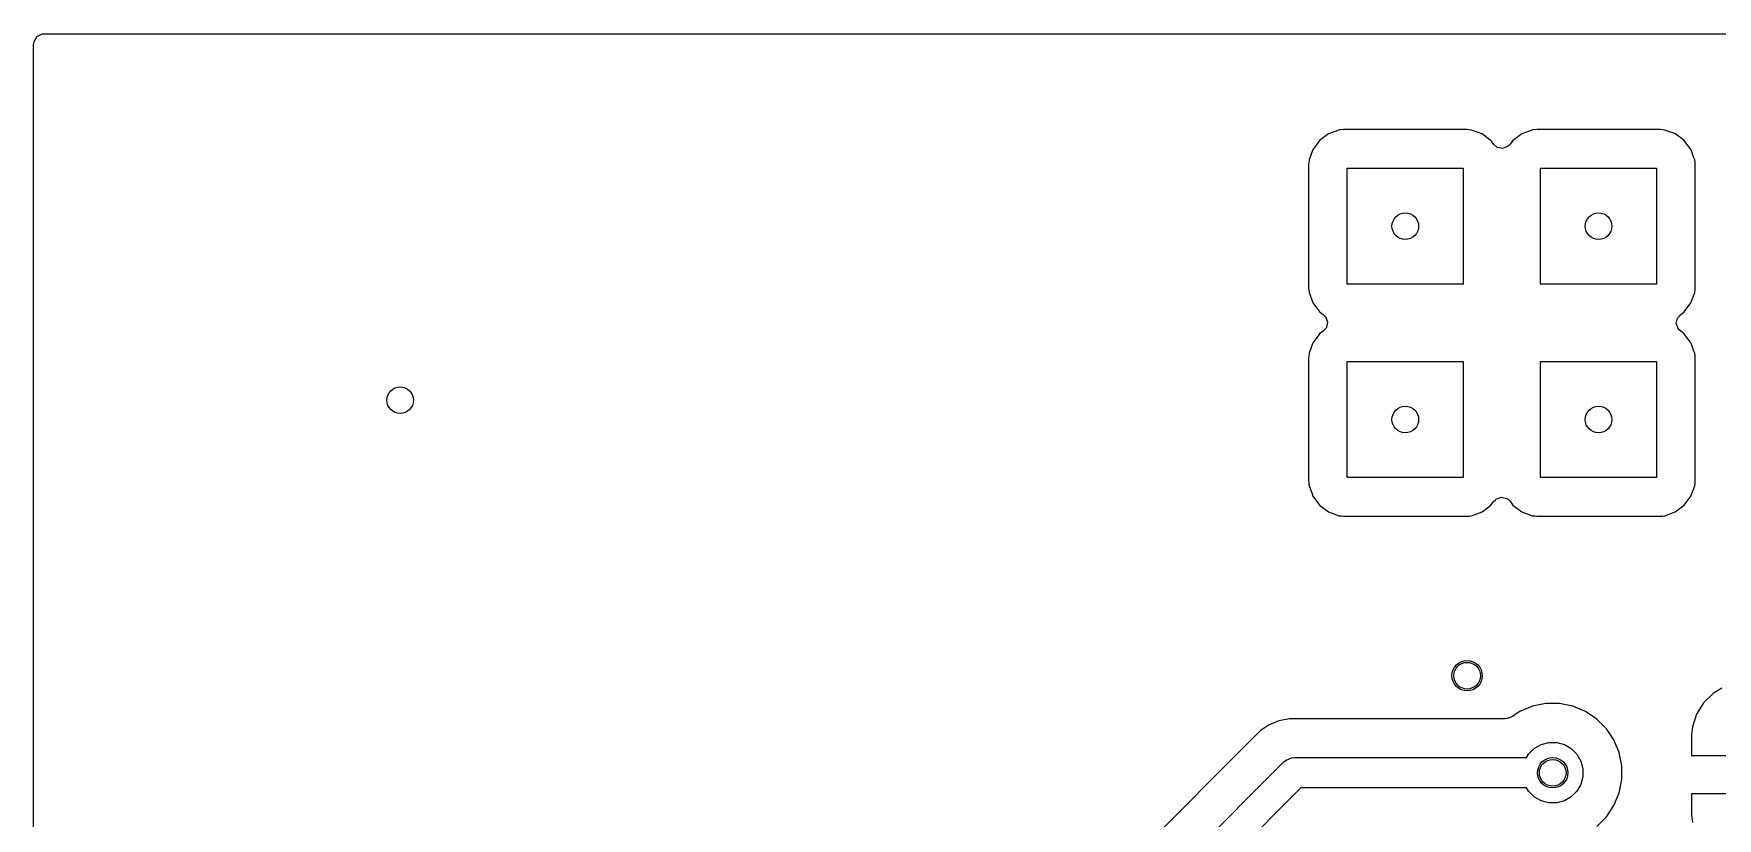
# Model space of a CAD drawing. Header units: inches. Extents: x -2.18 to 1.8, y 0.44 to 2.81.
# Drawn here: x -2.18 to -1.309, y 2.409 to 2.815 of the extents above; entities that cross this region are included whole.
import ezdxf

# ---------------------------------------------------------------- set-up
doc = ezdxf.new("R2010")
doc.units = ezdxf.units.IN
doc.header["$MEASUREMENT"] = 0
doc.layers.add('BLACK', color=250, linetype='CONTINUOUS')

msp = doc.modelspace()

# ---------------------------------------------------------------- linework, layer by layer
at = {"layer": 'BLACK', "linetype": 'CONTINUOUS'}
for p, q in [((-2.17768, 2.81333), (-2.17551, 2.81441)), ((-2.17551, 2.81441), (-2.17522, 2.81448)), ((-2.17522, 2.81448), (-2.17418, 2.81459)), ((-2.17418, 2.81459), (1.794, 2.81459)), ((-2.17959, 2.809), (-2.17939, 2.81038)), ((-2.17959, 2.74692), (-2.17959, 2.809)), ((-2.17939, 2.81038), (-2.17922, 2.81097)), ((-2.17922, 2.81097), (-2.17773, 2.81328)), ((-2.17773, 2.81328), (-2.17768, 2.81333)), ((-1.50969, 2.76275), (-1.5143, 2.7593)), ((-1.5043, 2.76476), (-1.50969, 2.76275)), ((-1.50969, 2.76275), (-1.50969, 2.76275)), ((-1.50969, 2.76275), (-1.50969, 2.76275)), ((-1.50419, 2.76478), (-1.5043, 2.76476)), ((-1.50404, 2.76479), (-1.50419, 2.76478)), ((-1.50192, 2.76502), (-1.50404, 2.76479)), ((-1.50191, 2.76502), (-1.50192, 2.76502)), ((-1.50192, 2.76502), (-1.50192, 2.76502)), ((-1.43809, 2.76502), (-1.50191, 2.76502)), ((-1.43808, 2.76502), (-1.43809, 2.76502)), ((-1.4357, 2.76476), (-1.43808, 2.76502)), ((-1.43808, 2.76502), (-1.43808, 2.76502)), ((-1.43031, 2.76275), (-1.4357, 2.76476)), ((-1.4357, 2.76476), (-1.4357, 2.76476)), ((-1.42605, 2.75956), (-1.43031, 2.76275)), ((-1.43031, 2.76275), (-1.43031, 2.76275)), ((-1.40969, 2.76275), (-1.41245, 2.76069)), ((-1.4043, 2.76476), (-1.40969, 2.76275)), ((-1.40969, 2.76275), (-1.40969, 2.76275)), ((-1.40419, 2.76478), (-1.4043, 2.76476)), ((-1.40404, 2.76479), (-1.40419, 2.76478)), ((-1.40192, 2.76502), (-1.40404, 2.76479)), ((-1.40191, 2.76502), (-1.40192, 2.76502)), ((-1.40192, 2.76502), (-1.40192, 2.76502)), ((-1.33809, 2.76502), (-1.40191, 2.76502)), ((-1.33808, 2.76502), (-1.33809, 2.76502)), ((-1.3357, 2.76476), (-1.33808, 2.76502)), ((-1.33808, 2.76502), (-1.33808, 2.76502)), ((-1.33327, 2.76386), (-1.3357, 2.76476)), ((-1.3357, 2.76476), (-1.3357, 2.76476)), ((-1.3357, 2.76476), (-1.3357, 2.76476)), ((-1.33111, 2.76305), (-1.33327, 2.76386)), ((-1.33031, 2.76275), (-1.33111, 2.76305)), ((-1.328, 2.76103), (-1.33031, 2.76275)), ((-1.51775, 2.75469), (-1.51976, 2.7493)), ((-1.51693, 2.75579), (-1.51775, 2.75469)), ((-1.5143, 2.7593), (-1.51693, 2.75579)), ((-1.42591, 2.75948), (-1.42605, 2.75956)), ((-1.4258, 2.75939), (-1.42591, 2.75948)), ((-1.42561, 2.75924), (-1.4258, 2.75939)), ((-1.42544, 2.75895), (-1.42561, 2.75924)), ((-1.42419, 2.75729), (-1.42544, 2.75895)), ((-1.42263, 2.75593), (-1.42419, 2.75729)), ((-1.42236, 2.75579), (-1.42263, 2.75593)), ((-1.41967, 2.7552), (-1.42236, 2.75579)), ((-1.41709, 2.75616), (-1.41967, 2.7552)), ((-1.41665, 2.75649), (-1.41709, 2.75616)), ((-1.41567, 2.75747), (-1.41665, 2.75649)), ((-1.4143, 2.7593), (-1.41567, 2.75747)), ((-1.41245, 2.76069), (-1.4143, 2.7593)), ((-1.4143, 2.7593), (-1.4143, 2.7593)), ((-1.4143, 2.7593), (-1.4143, 2.7593)), ((-1.3257, 2.7593), (-1.328, 2.76103)), ((-1.32225, 2.75469), (-1.3257, 2.7593)), ((-1.32196, 2.75392), (-1.32225, 2.75469)), ((-1.32065, 2.75042), (-1.32196, 2.75392)), ((-2.17959, 2.30977), (-2.17959, 2.74692)), ((-1.51979, 2.74906), (-1.52002, 2.74692)), ((-1.52002, 2.74692), (-1.52002, 2.7468)), ((-1.52002, 2.7468), (-1.52002, 2.68308)), ((-1.51978, 2.74919), (-1.51979, 2.74908)), ((-1.51979, 2.74908), (-1.51979, 2.74907)), ((-1.51979, 2.74907), (-1.51979, 2.74906)), ((-1.51976, 2.7493), (-1.51978, 2.74919)), ((-1.5, 2.685), (-1.5, 2.745)), ((-1.5, 2.745), (-1.44, 2.745)), ((-1.44, 2.745), (-1.44, 2.685)), ((-1.4, 2.685), (-1.4, 2.745)), ((-1.4, 2.745), (-1.34, 2.745)), ((-1.34, 2.745), (-1.34, 2.685)), ((-1.32024, 2.7493), (-1.32065, 2.75042)), ((-1.32011, 2.74815), (-1.32024, 2.7493)), ((-1.31998, 2.74692), (-1.32011, 2.74815)), ((-1.31998, 2.74691), (-1.31998, 2.74692)), ((-1.31998, 2.68309), (-1.31998, 2.74691)), ((-1.52002, 2.68308), (-1.51979, 2.68096)), ((-1.44, 2.685), (-1.5, 2.685)), ((-1.34, 2.685), (-1.4, 2.685)), ((-1.32009, 2.68202), (-1.31998, 2.68308)), ((-1.31998, 2.68308), (-1.31998, 2.68309)), ((-1.51979, 2.68096), (-1.51978, 2.68081)), ((-1.51978, 2.68081), (-1.51976, 2.6807)), ((-1.51976, 2.6807), (-1.51836, 2.67693)), ((-1.51836, 2.67693), (-1.51775, 2.67531)), ((-1.51775, 2.67531), (-1.51775, 2.67531)), ((-1.51775, 2.67531), (-1.51456, 2.67105)), ((-1.3257, 2.6707), (-1.32225, 2.67531)), ((-1.32225, 2.67531), (-1.32024, 2.6807)), ((-1.32024, 2.6807), (-1.32009, 2.68202)), ((-1.51456, 2.67105), (-1.51448, 2.67091)), ((-1.51448, 2.67091), (-1.51439, 2.6708)), ((-1.51439, 2.6708), (-1.51424, 2.67061)), ((-1.51424, 2.67061), (-1.51395, 2.67044)), ((-1.51395, 2.67044), (-1.51247, 2.66933)), ((-1.51247, 2.66933), (-1.51149, 2.66835)), ((-1.51149, 2.66835), (-1.51146, 2.6683)), ((-1.51146, 2.6683), (-1.51116, 2.66791)), ((-1.51116, 2.66791), (-1.5102, 2.66533)), ((-1.5102, 2.66533), (-1.51079, 2.66264)), ((-1.3298, 2.66467), (-1.32921, 2.66736)), ((-1.32921, 2.66736), (-1.32907, 2.66762)), ((-1.32907, 2.66762), (-1.32771, 2.66919)), ((-1.32771, 2.66919), (-1.3257, 2.6707)), ((-1.51508, 2.65826), (-1.51775, 2.65469)), ((-1.5143, 2.6593), (-1.51508, 2.65826)), ((-1.51229, 2.66081), (-1.5143, 2.6593)), ((-1.5143, 2.6593), (-1.5143, 2.6593)), ((-1.5143, 2.6593), (-1.5143, 2.6593)), ((-1.51093, 2.66237), (-1.51229, 2.66081)), ((-1.51079, 2.66264), (-1.51093, 2.66237)), ((-1.51079, 2.66264), (-1.51079, 2.66264)), ((-1.32884, 2.66209), (-1.3298, 2.66467)), ((-1.32851, 2.66165), (-1.32884, 2.66209)), ((-1.32753, 2.66067), (-1.32851, 2.66165)), ((-1.3257, 2.6593), (-1.32753, 2.66067)), ((-1.32225, 2.65469), (-1.3257, 2.6593)), ((-1.3257, 2.6593), (-1.3257, 2.6593)), ((-1.3257, 2.6593), (-1.3257, 2.6593)), ((-1.51979, 2.64904), (-1.52002, 2.64692)), ((-1.51978, 2.64919), (-1.51979, 2.64904)), ((-1.51976, 2.6493), (-1.51978, 2.64919)), ((-1.51775, 2.65469), (-1.51976, 2.6493)), ((-1.51775, 2.65469), (-1.51775, 2.65469)), ((-1.32196, 2.65392), (-1.32225, 2.65469)), ((-1.32065, 2.65042), (-1.32196, 2.65392)), ((-1.32024, 2.6493), (-1.32065, 2.65042)), ((-1.32011, 2.64815), (-1.32024, 2.6493)), ((-1.31998, 2.64692), (-1.32011, 2.64815)), ((-1.52002, 2.64692), (-1.52002, 2.58308)), ((-1.5, 2.585), (-1.5, 2.645)), ((-1.5, 2.645), (-1.44, 2.645)), ((-1.44, 2.645), (-1.44, 2.585)), ((-1.4, 2.585), (-1.4, 2.645)), ((-1.4, 2.645), (-1.34, 2.645)), ((-1.34, 2.645), (-1.34, 2.585)), ((-1.31998, 2.64691), (-1.31998, 2.64692)), ((-1.31998, 2.58309), (-1.31998, 2.64691)), ((-1.52002, 2.58308), (-1.51995, 2.58242)), ((-1.51995, 2.58242), (-1.51982, 2.58125)), ((-1.51982, 2.58125), (-1.51979, 2.58096)), ((-1.51979, 2.58096), (-1.51978, 2.58081)), ((-1.51978, 2.58081), (-1.51976, 2.5807)), ((-1.51976, 2.5807), (-1.5189, 2.57838)), ((-1.5189, 2.57838), (-1.51821, 2.57655)), ((-1.44, 2.585), (-1.5, 2.585)), ((-1.34, 2.585), (-1.4, 2.585)), ((-1.32225, 2.57531), (-1.32024, 2.5807)), ((-1.32024, 2.5807), (-1.32007, 2.58222)), ((-1.32007, 2.58222), (-1.31998, 2.58308)), ((-1.31998, 2.58308), (-1.31998, 2.58309)), ((-1.51821, 2.57655), (-1.51775, 2.57531)), ((-1.51775, 2.57531), (-1.5143, 2.5707)), ((-1.5143, 2.5707), (-1.50969, 2.56725)), ((-1.43031, 2.56725), (-1.4257, 2.5707)), ((-1.4257, 2.5707), (-1.42433, 2.57253)), ((-1.42433, 2.57253), (-1.42335, 2.57351)), ((-1.42335, 2.57351), (-1.42291, 2.57384)), ((-1.42291, 2.57384), (-1.42033, 2.5748)), ((-1.42033, 2.5748), (-1.41764, 2.57421)), ((-1.41764, 2.57421), (-1.41738, 2.57407)), ((-1.41738, 2.57407), (-1.41581, 2.57271)), ((-1.41581, 2.57271), (-1.4143, 2.5707)), ((-1.4143, 2.5707), (-1.4143, 2.5707)), ((-1.4143, 2.5707), (-1.4143, 2.5707)), ((-1.4143, 2.5707), (-1.40969, 2.56725)), ((-1.33031, 2.56725), (-1.3257, 2.5707)), ((-1.3257, 2.5707), (-1.32225, 2.57531)), ((-1.50969, 2.56725), (-1.50969, 2.56725)), ((-1.50969, 2.56725), (-1.5043, 2.56524)), ((-1.5043, 2.56524), (-1.5043, 2.56524)), ((-1.5043, 2.56524), (-1.50323, 2.56512)), ((-1.50323, 2.56512), (-1.50323, 2.56512)), ((-1.50323, 2.56512), (-1.50306, 2.5651)), ((-1.50306, 2.5651), (-1.50192, 2.56498)), ((-1.50192, 2.56498), (-1.50192, 2.56498)), ((-1.50192, 2.56498), (-1.50192, 2.56498)), ((-1.50192, 2.56498), (-1.50191, 2.56498)), ((-1.50191, 2.56498), (-1.43809, 2.56498)), ((-1.43809, 2.56498), (-1.43809, 2.56498)), ((-1.43809, 2.56498), (-1.43808, 2.56498)), ((-1.43808, 2.56498), (-1.43745, 2.56505)), ((-1.43808, 2.56498), (-1.43808, 2.56498)), ((-1.43808, 2.56498), (-1.43808, 2.56498)), ((-1.43745, 2.56505), (-1.43702, 2.56509)), ((-1.43702, 2.56509), (-1.4357, 2.56524)), ((-1.43702, 2.56509), (-1.43702, 2.56509)), ((-1.43702, 2.56509), (-1.43702, 2.56509)), ((-1.4357, 2.56524), (-1.43031, 2.56725)), ((-1.40969, 2.56725), (-1.40969, 2.56725)), ((-1.40969, 2.56725), (-1.4043, 2.56524)), ((-1.4043, 2.56524), (-1.4043, 2.56524)), ((-1.4043, 2.56524), (-1.40323, 2.56512)), ((-1.40323, 2.56512), (-1.40323, 2.56512)), ((-1.40323, 2.56512), (-1.40306, 2.5651)), ((-1.40306, 2.5651), (-1.40192, 2.56498)), ((-1.40192, 2.56498), (-1.40192, 2.56498)), ((-1.40192, 2.56498), (-1.40192, 2.56498)), ((-1.40192, 2.56498), (-1.40191, 2.56498)), ((-1.40191, 2.56498), (-1.33809, 2.56498)), ((-1.33809, 2.56498), (-1.33809, 2.56498)), ((-1.33809, 2.56498), (-1.33808, 2.56498)), ((-1.33808, 2.56498), (-1.33745, 2.56505)), ((-1.33808, 2.56498), (-1.33808, 2.56498)), ((-1.33808, 2.56498), (-1.33808, 2.56498)), ((-1.33745, 2.56505), (-1.33702, 2.56509)), ((-1.33702, 2.56509), (-1.3357, 2.56524)), ((-1.33702, 2.56509), (-1.33702, 2.56509)), ((-1.33702, 2.56509), (-1.33702, 2.56509)), ((-1.3357, 2.56524), (-1.33031, 2.56725)), ((-1.30626, 2.47612), (-1.3108, 2.47332)), ((-1.40417, 2.46668), (-1.41068, 2.46398)), ((-1.39726, 2.46805), (-1.40417, 2.46668)), ((-1.40417, 2.46668), (-1.40417, 2.46668)), ((-1.39022, 2.46805), (-1.39726, 2.46805)), ((-1.39726, 2.46805), (-1.39726, 2.46805)), ((-1.39726, 2.46805), (-1.39726, 2.46805)), ((-1.38331, 2.46668), (-1.39022, 2.46805)), ((-1.39022, 2.46805), (-1.39022, 2.46805)), ((-1.39022, 2.46805), (-1.39022, 2.46805)), ((-1.37964, 2.46516), (-1.38331, 2.46668)), ((-1.38331, 2.46668), (-1.38331, 2.46668)), ((-1.38331, 2.46668), (-1.38331, 2.46668)), ((-1.38331, 2.46668), (-1.38331, 2.46668)), ((-1.3768, 2.46398), (-1.37964, 2.46516)), ((-1.31568, 2.46844), (-1.319, 2.46306)), ((-1.3108, 2.47332), (-1.31568, 2.46844)), ((-1.31568, 2.46844), (-1.31568, 2.46844)), ((-1.54047, 2.457), (-1.54457, 2.45426)), ((-1.53813, 2.45797), (-1.54047, 2.457)), ((-1.54047, 2.457), (-1.54047, 2.457)), ((-1.53716, 2.45838), (-1.53813, 2.45797)), ((-1.5354, 2.45911), (-1.53716, 2.45838)), ((-1.53539, 2.45911), (-1.5354, 2.45911)), ((-1.53077, 2.46002), (-1.53539, 2.45911)), ((-1.53539, 2.45911), (-1.53539, 2.45911)), ((-1.53001, 2.46018), (-1.53077, 2.46002)), ((-1.53077, 2.46002), (-1.53077, 2.46002)), ((-1.41852, 2.46018), (-1.53001, 2.46018)), ((-1.41706, 2.4604), (-1.41852, 2.46018)), ((-1.41682, 2.46048), (-1.41706, 2.4604)), ((-1.41581, 2.46079), (-1.41682, 2.46048)), ((-1.41456, 2.46139), (-1.41581, 2.46079)), ((-1.41315, 2.46233), (-1.41456, 2.46139)), ((-1.41068, 2.46398), (-1.41315, 2.46233)), ((-1.41315, 2.46233), (-1.41315, 2.46233)), ((-1.41068, 2.46398), (-1.41068, 2.46398)), ((-1.37094, 2.46007), (-1.3768, 2.46398)), ((-1.3768, 2.46398), (-1.3768, 2.46398)), ((-1.3768, 2.46398), (-1.3768, 2.46398)), ((-1.36596, 2.45508), (-1.37094, 2.46007)), ((-1.31931, 2.46256), (-1.32148, 2.45601)), ((-1.319, 2.46306), (-1.31931, 2.46256)), ((-1.31931, 2.46256), (-1.31931, 2.46256)), ((-1.54504, 2.45395), (-1.63096, 2.36803)), ((-1.54458, 2.45426), (-1.54504, 2.45395)), ((-1.54504, 2.45395), (-1.54504, 2.45395)), ((-1.54504, 2.45395), (-1.54504, 2.45395)), ((-1.54457, 2.45426), (-1.54458, 2.45426)), ((-1.39977, 2.44683), (-1.3958, 2.4479)), ((-1.3958, 2.4479), (-1.39168, 2.4479)), ((-1.39168, 2.4479), (-1.38771, 2.44683)), ((-1.36388, 2.45197), (-1.36596, 2.45508)), ((-1.36596, 2.45508), (-1.36596, 2.45508)), ((-1.36596, 2.45508), (-1.36596, 2.45508)), ((-1.36215, 2.44938), (-1.36388, 2.45197)), ((-1.36204, 2.44923), (-1.36215, 2.44938)), ((-1.35935, 2.44272), (-1.36204, 2.44923)), ((-1.36204, 2.44923), (-1.36204, 2.44923)), ((-1.36204, 2.44923), (-1.36204, 2.44923)), ((-1.32148, 2.45601), (-1.32189, 2.45197)), ((-1.32189, 2.45197), (-1.32189, 2.44114)), ((-1.32189, 2.45197), (-1.32189, 2.45197)), ((-1.32148, 2.45601), (-1.32148, 2.45601)), ((-1.53163, 2.43883), (-1.52879, 2.44001)), ((-1.52879, 2.44001), (-1.52726, 2.44016)), ((-1.52726, 2.44016), (-1.40722, 2.44016)), ((-1.40722, 2.44016), (-1.40623, 2.44187)), ((-1.40623, 2.44187), (-1.40333, 2.44478)), ((-1.40333, 2.44478), (-1.39977, 2.44683)), ((-1.38771, 2.44683), (-1.38415, 2.44478)), ((-1.38415, 2.44478), (-1.38125, 2.44187)), ((-1.38125, 2.44187), (-1.37919, 2.43831)), ((-1.35797, 2.43581), (-1.35935, 2.44272)), ((-1.32189, 2.44114), (-1.3022, 2.44114)), ((-1.61486, 2.35582), (-1.53283, 2.43785)), ((-1.53283, 2.43785), (-1.53163, 2.43883)), ((-1.37919, 2.43831), (-1.37813, 2.43434)), ((-1.37813, 2.43023), (-1.37919, 2.42626)), ((-1.37813, 2.43434), (-1.37813, 2.43023)), ((-1.35797, 2.42876), (-1.35797, 2.43581)), ((-1.524, 2.42441), (-1.60142, 2.34699)), ((-1.40722, 2.42441), (-1.524, 2.42441)), ((-1.40623, 2.4227), (-1.40722, 2.42441)), ((-1.40333, 2.41979), (-1.40623, 2.4227)), ((-1.38125, 2.4227), (-1.38415, 2.41979)), ((-1.37919, 2.42626), (-1.38125, 2.4227)), ((-1.36204, 2.41534), (-1.35935, 2.42185)), ((-1.35935, 2.42185), (-1.35797, 2.42876)), ((-1.3022, 2.42146), (-1.32189, 2.42146)), ((-1.32189, 2.42146), (-1.32189, 2.41063)), ((-1.39977, 2.41773), (-1.40333, 2.41979)), ((-1.3958, 2.41667), (-1.39977, 2.41773)), ((-1.39168, 2.41667), (-1.3958, 2.41667)), ((-1.38771, 2.41773), (-1.39168, 2.41667)), ((-1.38415, 2.41979), (-1.38771, 2.41773)), ((-1.36596, 2.40948), (-1.36204, 2.41534)), ((-1.37094, 2.4045), (-1.36596, 2.40948)), ((-1.32189, 2.41063), (-1.32148, 2.40659))]:
    msp.add_line(p, q, dxfattribs=at)
at = {"layer": 'BLACK'}
for centre, radius in [((-1.47, 2.715), 0.00689), ((-1.37, 2.715), 0.00689), ((-1.99, 2.625), 0.00689), ((-1.47, 2.615), 0.00689), ((-1.37, 2.615), 0.00689), ((-1.43803, 2.48248), 0.00787), ((-1.39374, 2.43228), 0.00787)]:
    msp.add_circle(centre, radius, dxfattribs=at)
at = {"layer": 'WHITE'}
for centre in [(-1.47, 2.715), (-1.37, 2.715), (-1.99, 2.625), (-1.47, 2.615), (-1.37, 2.615), (-1.43803, 2.48248), (-1.39374, 2.43228)]:
    msp.add_circle(centre, 0.00689, dxfattribs=at)

doc.saveas('drawing.dxf')
